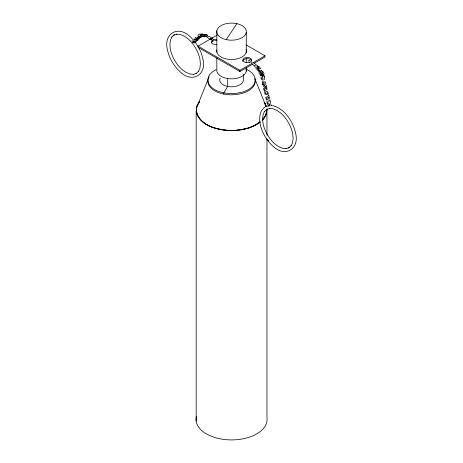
<?xml version="1.0" encoding="UTF-8"?>
<svg xmlns="http://www.w3.org/2000/svg" width="463" height="463" viewBox="0 0 463 463"><rect width="100%" height="100%" fill="white"/><g stroke="black" fill="none" stroke-linecap="round" stroke-linejoin="round"><path stroke-width="0.69" d="M196.885 38.736L196.74 39.083L197.134 38.742M198.152 37.607L198.008 37.96L198.401 37.619M266.792 101.646L267.388 103.984M196.173 421.093L196.173 111.78L196.625 106.438L199.46 101.339M266.914 108.984L266.509 113.771L263.673 118.864L262.099 120.282L265.617 115.368L266.821 110.101M212.303 38.059L212.002 38.666M200.421 35.697L200.357 35.396M260.999 77.228L261.329 79.555M262.18 82.084L262.683 84.752M266.075 89.099L265.721 87.299M268.424 98.335L268.204 97.051M262.515 74.248L262.55 73.953M198.691 34.766L199.871 33.88L201.255 34.499M209.166 76.719L198.309 103.55A35.165 20.303 0 0 0 238.214 130.115L246.924 128.442A35.165 20.303 0 0 0 260.2 121.948M256.051 67.395L256.363 66.938M257.196 67.355L257.214 67.945L258.719 69.768M260.872 72.483L259.552 70.55M266.914 89.614L266.723 87.316L265.965 86.841M269.269 98.851L269.472 98.15L268.581 94.724M226.239 39.621L236.848 23.671M199.472 102.109C190.606 112.746 203.361 125.265 213.941 127.73C228.988 132.077 246.941 131.671 259.859 121.966M206.949 35.83L205.364 36.658L203.529 36.392M212.384 38.232L212.262 37.943M257.885 69.207L259.338 68.964M194.066 41.815L193.87 41.988M198.772 37.711L198.639 38.012L198.268 37.532M264.257 79.595L264.68 78.901L264.176 76.881M265.438 84.457L265.849 83.537L264.969 81.5M264.819 91.518L265.102 91.217M267.018 93.769L267.278 93.231M267.88 94.209L268.291 93.289L267.411 91.252M270.137 103.689L270.554 102.774L269.761 99.586M260.877 73.889C262.648 72.801 264.408 75.307 264.28 76.945M174.291 34.829L171.79 37.144L171.952 36.89L170.43 40.119L169.88 44.587L170.384 49.529C172.132 57.111 176.16 64.091 181.855 69.392L185.883 72.303L190.027 74.063L193.586 74.358L193.279 74.369L196.538 73.362L195.999 73.675L198.5 71.354L198.338 71.615L199.86 68.385L200.404 63.917L199.906 58.975C198.158 51.387 194.13 44.413 188.435 39.106L184.407 36.201L180.263 34.441L176.704 34.146L177.011 34.135L173.752 35.142L174.047 35.026M265.033 106.959C259.349 110.709 259.112 118.447 260.229 124.449L260.275 124.605C262.133 132.673 266.422 140.104 272.481 145.747L272.591 145.862C284.716 158.091 300.012 149.26 295.481 132.644L295.44 132.493C293.583 124.42 289.294 116.994 283.229 111.346L283.119 111.236C279.606 108.521 275.63 105.587 270.971 105.645M267.001 109.123L264.5 111.444L264.662 111.184L263.14 114.413L262.596 118.881L263.094 123.824C264.842 131.411 268.87 138.385 274.565 143.692L278.593 146.597L282.737 148.357L286.296 148.652L285.989 148.664L289.248 147.656L288.709 147.969L291.21 145.654L291.048 145.909L292.57 142.679L293.12 138.211L292.616 133.269C290.868 125.687 286.84 118.707 281.145 113.406L277.117 110.495L272.973 108.736L269.414 108.44L269.721 108.429L266.462 109.436M260.131 122.041C250.402 129.686 237.212 131.122 225.215 130.277C213.796 128.743 199.403 124.35 196.173 111.78M191.896 40.553L192.307 40.2M195.334 37.572L195.745 37.214M197.782 35.414L198.494 34.91M192.446 41.502L192.845 41.155M193.528 40.541L194.686 39.754M197.151 37.393L198.303 36.612M197.116 39.17C197.597 38.446 197.417 39.563 197.169 38.84M199.565 37.011L199.952 36.675M202.204 36.317L201.197 36.878L200.074 36.455M198.824 35.952L198.32 36.386L198.743 36.218M196.277 38.174L197.035 37.735M202.042 34.945L201.48 35.107L202.644 35.194M260.623 71.904L260.484 72.575L261.879 74.578M263.331 75.209C265.102 73.872 262.955 70.885 261.126 70.775M194.57 38.203L194.987 38.03M193.389 39.239L193.806 39.066M257.578 67.592L257.37 67.847L257 67.233M253.388 63.738L239.915 71.516L198.06 47.353L198.06 46.144L217.049 35.182M198.06 46.144L239.915 70.312L250.94 63.946M254.002 62.175L265.027 55.809L265.027 57.018L254.615 63.032M195.589 38.869L194.709 39.505L195.12 39.367M196.086 39.65L196.584 39.378M193.823 41.647L194.628 41.213M195.866 38.718L196.167 38.562M199.026 37.266L199.327 37.109M260.056 70.937C257.266 72.13 260.524 76.627 262.909 75.423M194.987 39.598L195.293 39.442M196.891 39.222L197.493 38.921M197.574 38.765L196.804 39.123M196.104 39.899L196.26 39.731M193.841 41.89L194.142 41.751M250.188 61.996L249.598 62.441L249.841 62.638M198.546 37.787L197.933 38.059M194.663 41.057L193.881 41.317M213.269 40.495L212.598 41.085L213.177 41.085M210.954 38.834C209.878 39.118 213.298 41.103 213.518 39.685M200.386 34.407L202.296 34.071L204.513 35.049M201.885 35.344L200.155 35.275M260.015 70.579L257.903 70.619L255.848 68.327M211.342 39.002L210.277 39.095L210.237 39.552M265.571 106.646L269.553 105.5M203.697 34.696C204.82 34.36 206.793 34.1 207.389 35.298M205.011 35.68L203.083 35.616M267.348 92.941L266.786 93.057L267.521 93.387M268.523 97.311L267.961 97.427M201.903 36.45L199.478 36.166M192.99 42.243L192.423 42.243M196.196 40.015L196.561 39.992M195.369 40.576C196.075 41.508 198.262 40.703 197.458 39.552M255.211 65.578L254.465 65.619A1.424 0.891 6 0 1 253.481 65.242L251.293 63.043A1.505 0.943 6 0 1 251.554 62.609M257.052 66.168L259.101 66.522L260.929 68.9M208.153 36.334L208.535 36.293A1.424 0.741 -5.5 0 1 209.519 36.49L211.707 38.059A1.505 0.787 -5.5 0 1 211.446 38.452M268.193 99.487C266.769 99.782 266.237 97.328 267.145 96.518A2.604 2.217 64.7 0 1 267.707 96.188M269.275 104.111C267.851 104.406 267.319 101.947 268.227 101.142A2.604 2.217 64.7 0 1 268.789 100.812M264.512 82.808L263.904 82.767M252.497 62.279L252.879 62.285A1.424 0.891 6 0 1 253.863 62.667L256.051 64.866A1.505 0.943 6 0 1 255.964 65.098M193.928 41.41L195.311 42.029L196.486 41.028M257.723 68.53C260.339 68.478 257.428 65.3 256.49 65.011M262.758 78.403L263.192 78.455M263.939 83.265L264.373 83.317M207.928 80.215A23.677 13.67 0 0 0 223.808 94.105L229.868 94.822L236.037 94.608L241.9 93.48A23.677 13.67 0 0 0 254.991 79.295M268.123 95.447L268.534 95.5M204.102 36.82L202.429 36.496M202.979 36.745L202.227 36.484M260.762 73.154C263.03 73.924 262.463 70.741 260.883 70.121M263.731 76.025L264.541 76.493M250.072 60.427L248.915 60.41L248.463 61.295M204.866 35.501L206.712 36.293M265.64 88.693L266.352 89.018M267.996 97.924L268.413 98.081M269.669 100.731L270.155 101.166M207.482 35.437C206.978 34.343 203.054 34.019 204.501 35.935M258.69 69.861L259.245 70.208M261.612 74.601L262.428 75.521M246.287 44.992L265.027 55.809M198.992 37.428C199.657 38.255 201.608 37.735 201.197 36.589M197.811 38.464L199.223 38.834L200.057 37.729M196.277 39.39C196.908 40.385 199.131 40.078 198.743 38.747M192.845 42.37L194.524 42.937L195.357 41.832M254.384 66.053L255.686 67.303M200.34 35.333L200.832 35.871M201.388 35.9C199.049 34.071 203.315 33.307 204.061 34.922M268.789 106.311L267.753 104.111M192.834 39.494L190.409 36.936C178.284 24.707 162.988 33.539 167.519 50.154L167.56 50.305C169.417 58.379 173.706 65.804 179.771 71.452L179.881 71.562C192.006 83.797 207.302 74.965 202.771 58.35L201 52.394L198.563 47.313M264.17 102.259L265.004 103.191L266.289 106.629M265.073 86.286L264.767 85.759M263.817 86.812L262.915 84.335M199.622 36.681L199.819 36.855M258.545 67.864L259.39 68.964M264.055 102.653L265.617 104.835L266.069 106.808M258.412 70.851L259.216 71.991M195.079 42.029L198.257 46.682M261.786 72.622L262.48 73.791M262.405 81.662L262.139 81.106M269.64 105.35L269.472 104.991M263.898 90.053L263.372 88.144M265.073 94.423L264.541 92.519M266.254 99.285L265.721 97.38M254.789 78.588L266.069 106.334A35.165 20.303 0 0 0 264.738 103.481M266.138 84.972L266.543 86.604M270.843 104.21L271.249 105.836M262.243 75.047L262.822 77.101M264.691 85.18L265.085 86.76M269.397 104.412L269.784 105.992M260.652 74.676L261.057 76.308M266.671 99.493L266.943 100.581M264.321 90.262L264.587 91.344M266.96 109.146L266.96 135.161M266.96 138.778L266.96 417.736A35.512 20.505 0 0 1 230.406 439.908A35.512 20.505 0 0 1 196.439 416.405M246.258 32.543A14.799 8.542 0 0 1 222.842 38.556A14.799 8.542 0 0 1 225.527 23.839A14.799 8.542 0 0 1 246.258 32.543L246.258 52.591M246.258 58.315L246.258 62.615M246.258 67.627L246.258 71.204M243.382 74.45L243.382 79.977A11.835 6.835 0 0 1 228.479 86.581L225.626 85.898A11.835 6.835 0 0 1 220.11 78.206M239.915 70.312L239.915 71.516M227.703 78.108L227.703 86.39L223.808 92.895L223.808 94.105M216.829 30.749L216.829 52.232M216.829 57.962L216.829 69.415A14.799 8.542 0 0 0 231.928 78.849A14.799 8.542 0 0 0 246.16 68.975M246.16 49.645A14.799 8.542 0 0 1 231.928 59.519A14.799 8.542 0 0 1 216.829 50.085M268.702 140.908A23.677 13.67 60 0 1 267.874 139.843M266.526 91.327A2.604 2.217 64.7 0 0 265.965 91.662C265.056 92.467 265.588 94.921 267.012 94.626A2.604 2.217 64.7 0 0 267.319 94.539M262.608 76.858A2.604 2.217 64.7 0 0 262.342 77.049C261.433 77.853 261.965 80.313 263.389 80.018A2.604 2.217 64.7 0 0 263.696 79.925M264.084 81.581A2.604 2.217 64.7 0 0 263.522 81.91C262.614 82.715 263.146 85.169 264.57 84.874A2.604 2.217 64.7 0 0 264.877 84.787M265.664 86.87A2.604 2.217 64.7 0 0 264.795 87.287C263.881 88.097 264.414 90.551 265.837 90.256A2.604 2.217 64.7 0 0 266.15 90.169M207.47 36.554A1.505 0.787 -5.5 0 0 206.949 37.121L209.137 38.689A1.424 0.741 -5.5 0 0 210.121 38.88L210.868 38.753A1.505 0.787 -5.5 0 0 211.186 38.62M266.694 109.633A35.165 20.303 0 0 1 265.137 116.19M264.778 116.815A35.165 20.303 0 0 1 262.764 119.523M246.056 69.172A23.677 13.67 0 0 1 241.9 92.27L236.037 93.399L229.868 93.613L223.808 92.895A23.677 13.67 0 0 1 216.03 69.653M211.406 43.123A4.439 2.564 0 0 1 212.708 41.311M214.699 40.651A4.439 2.564 0 0 1 216.997 40.651M242.797 61.249A4.439 2.564 0 0 1 247.236 58.685A4.439 2.564 0 0 1 251.681 61.249M250.379 61.851A4.439 2.564 0 0 1 243.069 60.919A4.439 2.564 0 0 1 247.624 57.487A4.439 2.564 0 0 1 251.085 61.324M216.997 44.39A4.439 2.564 0 0 1 212.002 43.198A4.439 2.564 0 0 1 212.708 40.102M213.628 39.696A4.439 2.564 0 0 1 216.997 39.442"/></g></svg>
